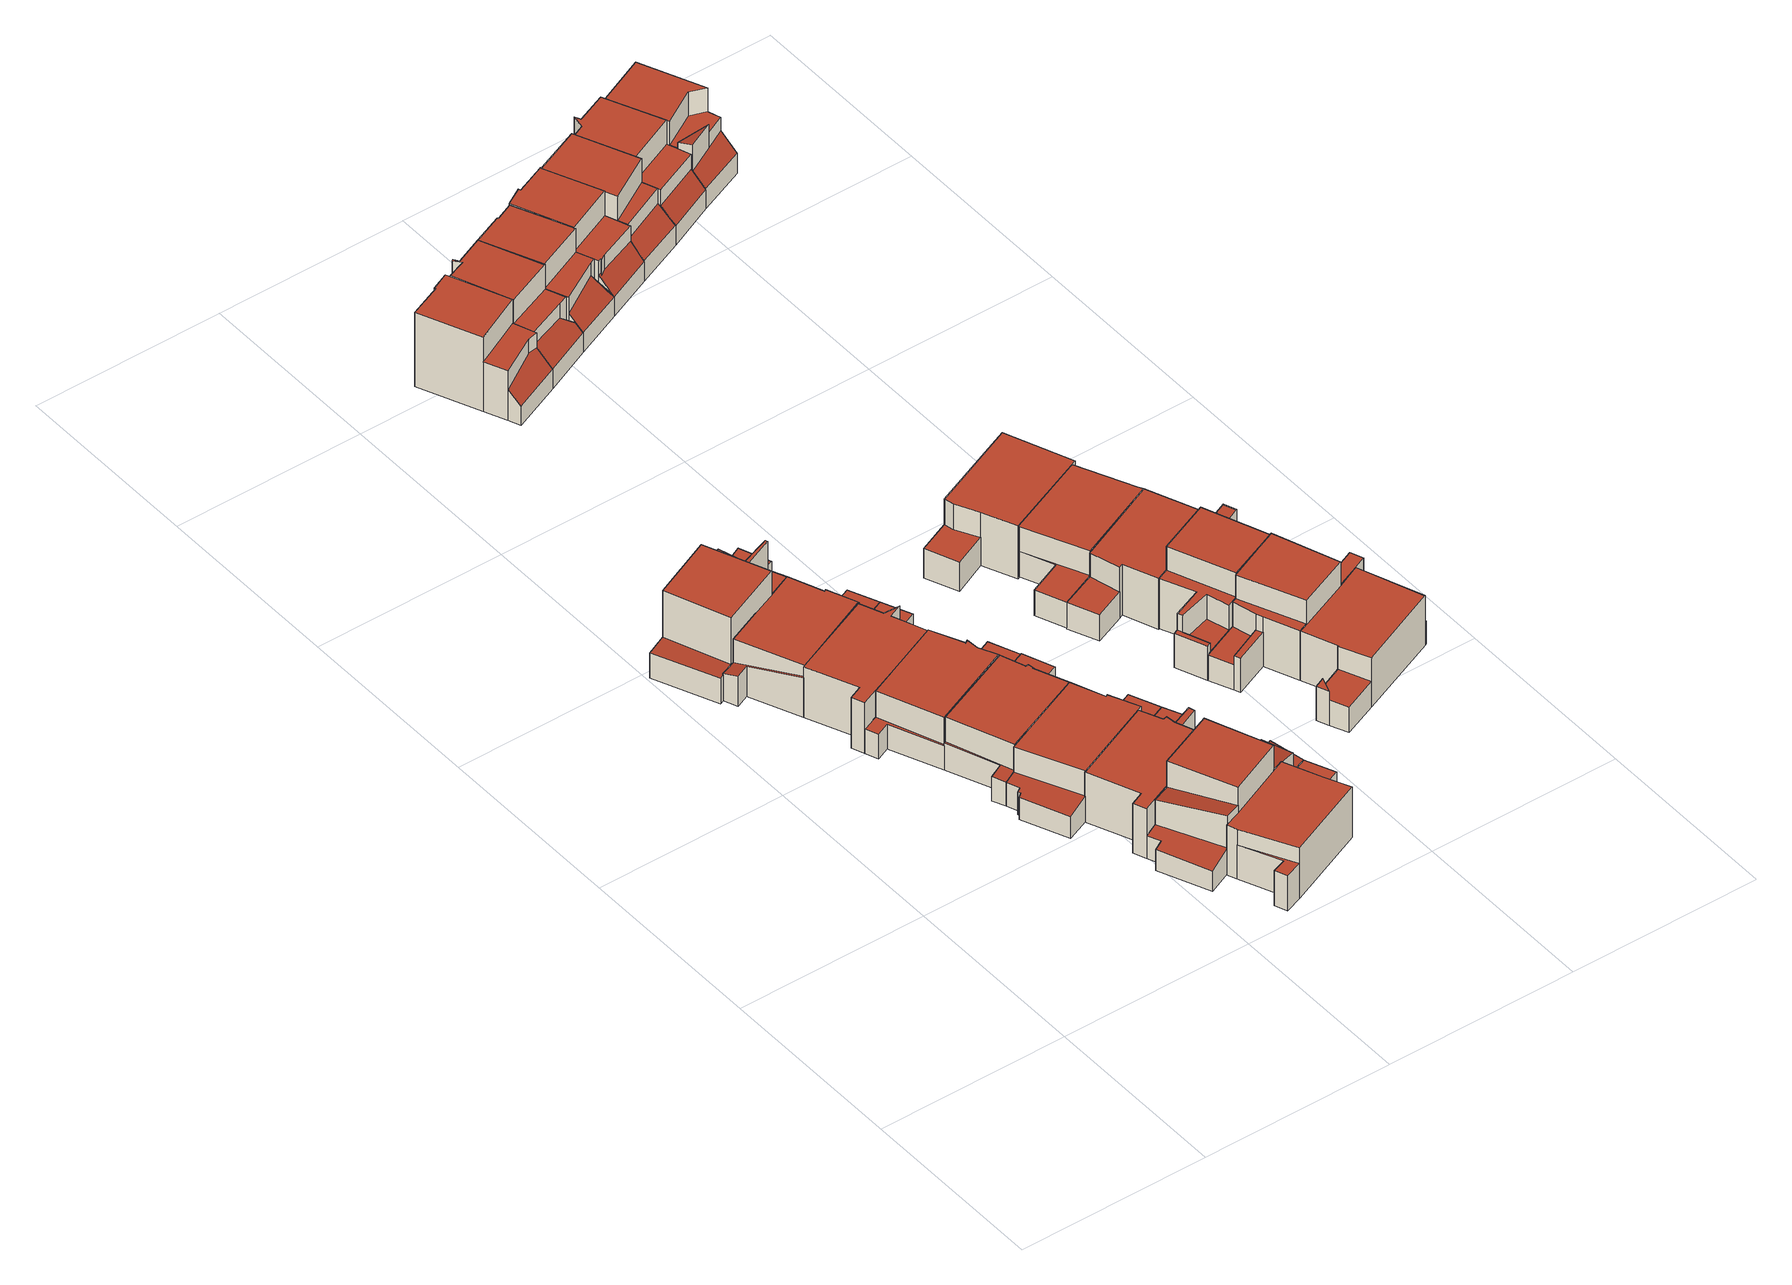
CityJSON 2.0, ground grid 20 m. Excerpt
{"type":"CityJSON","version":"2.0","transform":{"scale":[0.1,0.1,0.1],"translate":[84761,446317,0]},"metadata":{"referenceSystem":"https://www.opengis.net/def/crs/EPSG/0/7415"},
"CityObjects":{
"building1":{"type":"Building","attributes":{"b3_bag_bag_overlap":0,"b3_bouwlagen":3,"b3_dak_type":"multiple horizontal","b3_h_dak_50p":6.36,"b3_h_dak_70p":8.91,"b3_h_dak_max":9.14,"b3_h_dak_min":3.24,"b3_h_maaiveld":0.532,"b3_kas_warenhuis":false,"b3_mutatie_ahn3_ahn4":false,"b3_opp_buitenmuur":191.38,"b3_opp_dak_plat":97.97,"b3_opp_dak_schuin":0,"b3_opp_grond":94.16,"b3_opp_scheidingsmuur":125.17,"b3_reconstructie_onvolledig":false,"b3_rmse_lod12":3.06,"b3_rmse_lod13":1.38,"b3_rmse_lod22":0.613,"b3_val3dity_lod12":"[]","b3_val3dity_lod13":"[]","b3_val3dity_lod22":"[]","b3_volume_lod12":789.38,"b3_volume_lod13":647.83,"b3_volume_lod22":591.37,"geconstateerd":false,"oorspronkelijkbouwjaar":1989,"status":"Pand in gebruik"},"children":["building1-1"]},
"building1-1":{"type":"BuildingPart","parents":["building1"],"geometry":[{"type":"Solid","lod":"2.2","boundaries":[[[[0,1,2,3,4,5,6,7,8,9,10,11]],[[12,4,3,13]],[[14,15,16,17]],[[18,8,7,19]],[[20,0,11,21]],[[19,7,6,22]],[[23,18,24,25]],[[25,24,5,4,12,26]],[[17,16,27,28]],[[22,6,5,24]],[[29,30,9,8,18,23]],[[31,32,10,9,30]],[[21,11,10,32]],[[33,2,1,15,14]],[[13,3,2,33]],[[15,1,0,20]],[[28,27,32,31]],[[26,12,30,29]],[[22,24,18,19]],[[30,12,13,33,14,17,28,31]],[[32,27,16,15,20,21]],[[26,29,23,25]]]],"semantics":{"surfaces":[{"type":"GroundSurface"},{"type":"WallSurface","on_footprint_edge":true},{"type":"WallSurface","on_footprint_edge":false},{"type":"RoofSurface"}],"values":[[0,1,2,1,1,1,2,1,2,1,1,1,1,1,1,1,2,2,3,3,3,3]]}}]},
"building2":{"type":"Building","attributes":{"b3_bag_bag_overlap":0,"b3_bouwlagen":2,"b3_dak_type":"multiple horizontal","b3_h_dak_50p":6.25,"b3_h_dak_70p":6.26,"b3_h_dak_max":6.48,"b3_h_dak_min":3.22,"b3_h_maaiveld":0.543,"b3_kas_warenhuis":false,"b3_mutatie_ahn3_ahn4":false,"b3_opp_buitenmuur":98.99,"b3_opp_dak_plat":79.25,"b3_opp_dak_schuin":3.95,"b3_opp_grond":83.08,"b3_opp_scheidingsmuur":124.74,"b3_reconstructie_onvolledig":false,"b3_rmse_lod12":1.07,"b3_rmse_lod13":1.07,"b3_rmse_lod22":0.165,"b3_val3dity_lod12":"[]","b3_val3dity_lod13":"[]","b3_val3dity_lod22":"[]","b3_volume_lod12":475.35,"b3_volume_lod13":475.35,"b3_volume_lod22":432.47,"geconstateerd":false,"oorspronkelijkbouwjaar":1989,"status":"Pand in gebruik"},"children":["building2-1"]},
"building2-1":{"type":"BuildingPart","parents":["building2"],"geometry":[{"type":"Solid","lod":"2.2","boundaries":[[[[34,35,36,37,38,39,40,3,41,42,43,44]],[[45,38,37,46]],[[47,39,38,45]],[[48,41,3,13]],[[49,50,42,41,48]],[[46,37,36,51]],[[52,43,42,50]],[[53,54,50,49]],[[55,44,43,52]],[[51,36,35,56]],[[57,40,39,47]],[[13,3,40,57,58]],[[54,34,44,55]],[[59,56,35,34,54,53]],[[58,57,56,59]],[[54,55,52,50]],[[56,57,47,45,46,51]],[[58,59,53,49,48,13]]]],"semantics":{"surfaces":[{"type":"GroundSurface"},{"type":"WallSurface","on_footprint_edge":true},{"type":"WallSurface","on_footprint_edge":false},{"type":"RoofSurface"}],"values":[[0,1,1,1,1,1,1,2,1,1,1,1,1,1,2,3,3,3]]}}]},
"building3":{"type":"Building","attributes":{"b3_bag_bag_overlap":0,"b3_bouwlagen":2,"b3_dak_type":"multiple horizontal","b3_h_dak_50p":6.25,"b3_h_dak_70p":6.26,"b3_h_dak_max":6.47,"b3_h_dak_min":3.24,"b3_h_maaiveld":0.539,"b3_kas_warenhuis":false,"b3_mutatie_ahn3_ahn4":false,"b3_opp_buitenmuur":112.76,"b3_opp_dak_plat":82.19,"b3_opp_dak_schuin":0,"b3_opp_grond":82.19,"b3_opp_scheidingsmuur":124.41,"b3_reconstructie_onvolledig":false,"b3_rmse_lod12":1.08,"b3_rmse_lod13":1.08,"b3_rmse_lod22":0.527,"b3_val3dity_lod12":"[]","b3_val3dity_lod13":"[]","b3_val3dity_lod22":"[]","b3_volume_lod12":470.33,"b3_volume_lod13":470.33,"b3_volume_lod22":436,"geconstateerd":false,"oorspronkelijkbouwjaar":1989,"status":"Pand in gebruik"},"children":["building3-1"]},
"building3-1":{"type":"BuildingPart","parents":["building3"],"geometry":[{"type":"Solid","lod":"2.2","boundaries":[[[[60,61,36,62,44,63,64,65,66,67]],[[68,61,60,69]],[[69,60,67,70]],[[71,36,61,68]],[[70,67,66,72]],[[72,66,65,73]],[[74,64,63,75]],[[55,44,62,76]],[[75,63,44,55]],[[73,65,64,74,77]],[[78,79,76,80]],[[77,74,79,78]],[[80,76,62,36,71]],[[79,74,75,55,76]],[[80,71,68,69,70,72,73,77,78]]]],"semantics":{"surfaces":[{"type":"GroundSurface"},{"type":"WallSurface","on_footprint_edge":true},{"type":"WallSurface","on_footprint_edge":false},{"type":"RoofSurface"}],"values":[[0,1,1,1,1,1,1,1,1,1,2,2,1,3,3]]}}]},
"building4":{"type":"Building","attributes":{"b3_bag_bag_overlap":0,"b3_bouwlagen":2,"b3_dak_type":"multiple horizontal","b3_h_dak_50p":6.3,"b3_h_dak_70p":6.41,"b3_h_dak_max":7.03,"b3_h_dak_min":3.22,"b3_h_maaiveld":0.514,"b3_kas_warenhuis":false,"b3_mutatie_ahn3_ahn4":false,"b3_opp_buitenmuur":100.5,"b3_opp_dak_plat":82.51,"b3_opp_dak_schuin":0,"b3_opp_grond":82.31,"b3_opp_scheidingsmuur":125.84,"b3_reconstructie_onvolledig":false,"b3_rmse_lod12":1.21,"b3_rmse_lod13":1.21,"b3_rmse_lod22":0.191,"b3_val3dity_lod12":"[]","b3_val3dity_lod13":"[]","b3_val3dity_lod22":"[]","b3_volume_lod12":485.77,"b3_volume_lod13":485.77,"b3_volume_lod22":434.2,"geconstateerd":false,"oorspronkelijkbouwjaar":1989,"status":"Pand in gebruik"},"children":["building4-1"]},
"building4-1":{"type":"BuildingPart","parents":["building4"],"geometry":[{"type":"Solid","lod":"2.2","boundaries":[[[[81,82,83,84,85,67,86,66,87,88,89,90]],[[91,85,84,92]],[[93,67,85,91]],[[94,87,66,95]],[[96,97,88,87,94]],[[92,84,83,98]],[[99,89,88,97]],[[100,101,97,96]],[[102,81,90,103]],[[103,90,89,99]],[[98,83,82,104]],[[105,86,67,93]],[[95,66,86,105,106]],[[107,104,82,81,102,108]],[[108,102,101,100]],[[106,105,104,107]],[[104,105,93,91,92,98]],[[101,102,103,99,97]],[[106,107,108,100,96,94,95]]]],"semantics":{"surfaces":[{"type":"GroundSurface"},{"type":"WallSurface","on_footprint_edge":true},{"type":"WallSurface","on_footprint_edge":false},{"type":"RoofSurface"}],"values":[[0,1,1,1,1,1,1,2,1,1,1,1,1,1,2,2,3,3,3]]}}]},
"building5":{"type":"Building","attributes":{"b3_bag_bag_overlap":0,"b3_bouwlagen":2,"b3_dak_type":"multiple horizontal","b3_h_dak_50p":6.3,"b3_h_dak_70p":6.39,"b3_h_dak_max":6.55,"b3_h_dak_min":3.06,"b3_h_maaiveld":0.519,"b3_kas_warenhuis":false,"b3_mutatie_ahn3_ahn4":false,"b3_opp_buitenmuur":101.58,"b3_opp_dak_plat":79.2,"b3_opp_dak_schuin":3.26,"b3_opp_grond":82.31,"b3_opp_scheidingsmuur":126.59,"b3_reconstructie_onvolledig":false,"b3_rmse_lod12":0.94,"b3_rmse_lod13":0.94,"b3_rmse_lod22":0.182,"b3_val3dity_lod12":"[]","b3_val3dity_lod13":"[]","b3_val3dity_lod22":"[]","b3_volume_lod12":483.74,"b3_volume_lod13":483.74,"b3_volume_lod22":436.44,"geconstateerd":false,"oorspronkelijkbouwjaar":1989,"status":"Pand in gebruik"},"children":["building5-1"]},
"building5-1":{"type":"BuildingPart","parents":["building5"],"geometry":[{"type":"Solid","lod":"2.2","boundaries":[[[[109,110,111,112,113,114,115,116,117,83,118,119,90]],[[120,121,114,113,122]],[[123,115,114,121]],[[124,116,115,123]],[[125,117,116,124]],[[122,113,112,126]],[[126,112,111,127,128]],[[129,130,131,132]],[[133,134,135,130,129]],[[136,109,90,137]],[[138,83,117,125]],[[139,118,83,138]],[[137,90,119,131]],[[132,131,119,118,139,140]],[[127,111,110,141,142]],[[142,141,135,134]],[[128,127,134,133]],[[141,110,109,136]],[[140,139,121,120]],[[121,139,138,125,124,123]],[[134,127,142]],[[141,136,137,131,130,135]],[[140,120,122,126,128,133,129,132]]]],"semantics":{"surfaces":[{"type":"GroundSurface"},{"type":"WallSurface","on_footprint_edge":true},{"type":"WallSurface","on_footprint_edge":false},{"type":"RoofSurface"}],"values":[[0,1,1,1,1,1,1,2,2,1,1,1,1,1,1,2,2,1,2,3,3,3,3]]}}]},
"building6":{"type":"Building","attributes":{"b3_bag_bag_overlap":0,"b3_bouwlagen":2,"b3_dak_type":"multiple horizontal","b3_h_dak_50p":6.25,"b3_h_dak_70p":6.27,"b3_h_dak_max":6.47,"b3_h_dak_min":2.99,"b3_h_maaiveld":0.547,"b3_kas_warenhuis":false,"b3_mutatie_ahn3_ahn4":false,"b3_opp_buitenmuur":100.91,"b3_opp_dak_plat":80.52,"b3_opp_dak_schuin":15.72,"b3_opp_grond":96.11,"b3_opp_scheidingsmuur":124.66,"b3_reconstructie_onvolledig":false,"b3_rmse_lod12":1.51,"b3_rmse_lod13":1.51,"b3_rmse_lod22":0.133,"b3_val3dity_lod12":"[]","b3_val3dity_lod13":"[]","b3_val3dity_lod22":"[]","b3_volume_lod12":549.74,"b3_volume_lod13":549.74,"b3_volume_lod22":468.43,"geconstateerd":false,"oorspronkelijkbouwjaar":1989,"status":"Pand in gebruik"},"children":["building6-1"]},
"building6-1":{"type":"BuildingPart","parents":["building6"],"geometry":[{"type":"Solid","lod":"2.2","boundaries":[[[[143,115,144,113,145,146,147,148,149,150,151,152,153,154]],[[155,145,113,122]],[[156,157,146,145,155]],[[122,113,144,158,159]],[[159,158,160,161]],[[123,115,143,162]],[[158,144,115,123]],[[162,143,154,163]],[[164,153,152,165]],[[163,154,153,164]],[[166,147,146,157]],[[167,148,147,166]],[[168,169,157,156]],[[169,149,148,167]],[[170,151,150,160]],[[161,160,150,149,169,168]],[[165,152,151,170]],[[169,167,166,157]],[[161,168,156,155,122,159]],[[165,170,160,158,123,162,163,164]]]],"semantics":{"surfaces":[{"type":"GroundSurface"},{"type":"WallSurface","on_footprint_edge":true},{"type":"WallSurface","on_footprint_edge":false},{"type":"RoofSurface"}],"values":[[0,1,1,1,2,1,1,1,1,1,1,1,2,1,1,1,1,3,3,3]]}}]},
"building7":{"type":"Building","attributes":{"b3_bag_bag_overlap":0,"b3_bouwlagen":2,"b3_dak_type":"multiple horizontal","b3_h_dak_50p":6.25,"b3_h_dak_70p":6.26,"b3_h_dak_max":6.45,"b3_h_dak_min":3.13,"b3_h_maaiveld":0.541,"b3_kas_warenhuis":false,"b3_mutatie_ahn3_ahn4":false,"b3_opp_buitenmuur":114.13,"b3_opp_dak_plat":88.7,"b3_opp_dak_schuin":0,"b3_opp_grond":82.73,"b3_opp_scheidingsmuur":124.94,"b3_reconstructie_onvolledig":false,"b3_rmse_lod12":1.11,"b3_rmse_lod13":1.11,"b3_rmse_lod22":0.502,"b3_val3dity_lod12":"[]","b3_val3dity_lod13":"[]","b3_val3dity_lod22":"[]","b3_volume_lod12":473.4,"b3_volume_lod13":473.4,"b3_volume_lod22":438.4,"geconstateerd":false,"oorspronkelijkbouwjaar":1989,"status":"Pand in gebruik"},"children":["building7-1"]},
"building7-1":{"type":"BuildingPart","parents":["building7"],"geometry":[{"type":"Solid","lod":"2.2","boundaries":[[[[171,148,172,173,174,175,176,177,178,179,180]],[[181,179,178,182]],[[182,178,177,183]],[[184,180,179,181]],[[183,177,176,185]],[[186,187,188,189]],[[190,191,187,186]],[[167,148,171,192]],[[193,194,192,195]],[[196,197,198,194,193]],[[195,192,171,180,184]],[[199,200,198,197]],[[201,173,172,200,199]],[[200,172,148,167]],[[202,174,173,201]],[[191,175,174,202]],[[185,176,175,191,190]],[[189,188,197,196]],[[200,167,192,194,198]],[[189,196,193,195,184,181,182,183,185,190,186]],[[197,188,187,191,202,201,199]]]],"semantics":{"surfaces":[{"type":"GroundSurface"},{"type":"WallSurface","on_footprint_edge":true},{"type":"WallSurface","on_footprint_edge":false},{"type":"RoofSurface"}],"values":[[0,1,1,1,1,2,2,1,2,2,1,2,1,1,1,1,1,2,3,3,3]]}}]},
"building8":{"type":"Building","attributes":{"b3_bag_bag_overlap":0,"b3_bouwlagen":3,"b3_dak_type":"multiple horizontal","b3_h_dak_50p":9.08,"b3_h_dak_70p":9.12,"b3_h_dak_max":9.34,"b3_h_dak_min":2.82,"b3_h_maaiveld":0.479,"b3_kas_warenhuis":false,"b3_mutatie_ahn3_ahn4":false,"b3_opp_buitenmuur":187.96,"b3_opp_dak_plat":45.26,"b3_opp_dak_schuin":54.24,"b3_opp_grond":96.62,"b3_opp_scheidingsmuur":124.88,"b3_reconstructie_onvolledig":false,"b3_rmse_lod12":2.95,"b3_rmse_lod13":1.93,"b3_rmse_lod22":0.215,"b3_val3dity_lod12":"[]","b3_val3dity_lod13":"[]","b3_val3dity_lod22":"[]","b3_volume_lod12":835.37,"b3_volume_lod13":739.53,"b3_volume_lod22":625.95,"geconstateerd":false,"oorspronkelijkbouwjaar":1989,"status":"Pand in gebruik"},"children":["building8-1"]},
"building8-1":{"type":"BuildingPart","parents":["building8"],"geometry":[{"type":"Solid","lod":"2.2","boundaries":[[[[203,204,205,206,207,208,209,177,210,211,212,176,213,214,215,216]],[[217,213,176,185]],[[218,219,214,213,217]],[[185,176,212,220]],[[221,207,206,222]],[[223,177,209,224]],[[225,210,177,223]],[[224,209,208,226]],[[226,208,207,221]],[[227,220,212,211,228,229]],[[230,231,220,227]],[[232,215,214,219]],[[233,216,215,232]],[[228,211,210,225,234]],[[235,236,219,218]],[[236,203,216,233]],[[231,204,203,236,235]],[[237,222,206,205,238]],[[229,228,238,239]],[[239,238,205,204,231,230]],[[234,225,222,237]],[[236,233,232,219]],[[231,235,218,217,185,220]],[[222,225,223,224,226,221]],[[239,230,227,229]],[[234,237,238,228]]]],"semantics":{"surfaces":[{"type":"GroundSurface"},{"type":"WallSurface","on_footprint_edge":true},{"type":"WallSurface","on_footprint_edge":false},{"type":"RoofSurface"}],"values":[[0,1,1,1,1,1,1,1,1,1,2,1,1,1,2,1,1,1,2,1,2,3,3,3,3,3]]}}]},
"building9":{"type":"Building","attributes":{"b3_bag_bag_overlap":0,"b3_bouwlagen":2,"b3_dak_type":"multiple horizontal","b3_h_dak_50p":6.25,"b3_h_dak_70p":6.27,"b3_h_dak_max":6.47,"b3_h_dak_min":3.08,"b3_h_maaiveld":0.55,"b3_kas_warenhuis":false,"b3_mutatie_ahn3_ahn4":false,"b3_opp_buitenmuur":99.1,"b3_opp_dak_plat":77.43,"b3_opp_dak_schuin":0,"b3_opp_grond":82.19,"b3_opp_scheidingsmuur":124.97,"b3_reconstructie_onvolledig":false,"b3_rmse_lod12":1.12,"b3_rmse_lod13":1.12,"b3_rmse_lod22":0.281,"b3_val3dity_lod12":"[]","b3_val3dity_lod13":"[]","b3_val3dity_lod22":"[]","b3_volume_lod12":469.89,"b3_volume_lod13":469.89,"b3_volume_lod22":427.56,"geconstateerd":false,"oorspronkelijkbouwjaar":1989,"status":"Pand in gebruik"},"children":["building9-1"]},
"building9-1":{"type":"BuildingPart","parents":["building9"],"geometry":[{"type":"Solid","lod":"2.2","boundaries":[[[[240,241,242,243,244,245,246,247,248,249,216,250]],[[251,252,243,242,253]],[[254,244,243,252]],[[233,216,249,255]],[[256,245,244,254]],[[257,246,245,256]],[[258,259,255,260]],[[261,240,250,262]],[[262,250,216,233]],[[263,247,246,257]],[[264,248,247,263,265]],[[260,255,249,248,264]],[[253,242,241,259,258]],[[259,241,240,261]],[[265,263,252,251]],[[252,263,257,256,254]],[[259,261,262,233,255]],[[265,251,253,258,260,264]]]],"semantics":{"surfaces":[{"type":"GroundSurface"},{"type":"WallSurface","on_footprint_edge":true},{"type":"WallSurface","on_footprint_edge":false},{"type":"RoofSurface"}],"values":[[0,1,1,1,1,1,2,1,1,1,1,1,1,1,2,3,3,3]]}}]},
"building10":{"type":"Building","attributes":{"b3_bag_bag_overlap":0,"b3_bouwlagen":3,"b3_dak_type":"slanted","b3_h_dak_50p":8.84,"b3_h_dak_70p":8.85,"b3_h_dak_max":9.08,"b3_h_dak_min":2.69,"b3_h_maaiveld":0.394,"b3_kas_warenhuis":false,"b3_mutatie_ahn3_ahn4":false,"b3_opp_buitenmuur":170.55,"b3_opp_dak_plat":54.95,"b3_opp_dak_schuin":12.91,"b3_opp_grond":63.38,"b3_opp_scheidingsmuur":77.25,"b3_reconstructie_onvolledig":false,"b3_rmse_lod12":2.51,"b3_rmse_lod13":0.913,"b3_rmse_lod22":0.155,"b3_val3dity_lod12":"[]","b3_val3dity_lod13":"[]","b3_val3dity_lod22":"[]","b3_volume_lod12":536.07,"b3_volume_lod13":455.79,"b3_volume_lod22":432.76,"geconstateerd":false,"oorspronkelijkbouwjaar":1989,"status":"Pand in gebruik"},"children":["building10-1"]},
"building10-1":{"type":"BuildingPart","parents":["building10"],"geometry":[{"type":"Solid","lod":"2.2","boundaries":[[[[266,267,268,269,270,271,272,273,274,275,276,277]],[[278,279,280,281]],[[282,274,273,280]],[[283,267,266,284]],[[284,266,277,285,286]],[[286,285,287,288]],[[289,276,275,290]],[[291,292,293,294]],[[295,269,268,293]],[[290,275,274,282]],[[292,271,270,296]],[[288,287,272,271,292,291]],[[294,293,268,267,283]],[[296,270,269,295]],[[285,277,276,289,297]],[[297,289,279,278]],[[281,280,273,272,287]],[[294,283,284,286,288,291]],[[296,295,293,292]],[[279,289,290,282,280]],[[281,287,285,297,278]]]],"semantics":{"surfaces":[{"type":"GroundSurface"},{"type":"WallSurface","on_footprint_edge":false},{"type":"WallSurface","on_footprint_edge":true},{"type":"RoofSurface"}],"values":[[0,1,2,2,2,1,2,1,2,2,2,2,2,2,2,1,2,3,3,3,3]]}}]},
"building11":{"type":"Building","attributes":{"b3_bag_bag_overlap":0,"b3_bouwlagen":3,"b3_dak_type":"slanted","b3_h_dak_50p":8.84,"b3_h_dak_70p":8.86,"b3_h_dak_max":9.07,"b3_h_dak_min":0.94,"b3_h_maaiveld":0.43,"b3_kas_warenhuis":false,"b3_mutatie_ahn3_ahn4":false,"b3_opp_buitenmuur":105.29,"b3_opp_dak_plat":51.36,"b3_opp_dak_schuin":13.67,"b3_opp_grond":60.25,"b3_opp_scheidingsmuur":147.71,"b3_reconstructie_onvolledig":false,"b3_rmse_lod12":2.61,"b3_rmse_lod13":1.08,"b3_rmse_lod22":0.28,"b3_val3dity_lod12":"[]","b3_val3dity_lod13":"[]","b3_val3dity_lod22":"[]","b3_volume_lod12":507.59,"b3_volume_lod13":426.45,"b3_volume_lod22":403.39,"geconstateerd":false,"oorspronkelijkbouwjaar":1989,"status":"Pand in gebruik"},"children":["building11-1"]},
"building11-1":{"type":"BuildingPart","parents":["building11"],"geometry":[{"type":"Solid","lod":"2.2","boundaries":[[[[298,299,270,300,301,302,303,304,305,306,307,308,274,309]],[[310,301,300,311]],[[312,302,301,310,313]],[[313,310,314,315]],[[316,303,302,312]],[[311,300,270,296]],[[282,274,308,317]],[[318,319,304,303,316]],[[320,305,304,319]],[[317,308,307,321]],[[321,307,306,322]],[[323,298,309,324,325]],[[325,324,322,326]],[[326,322,306,305,320]],[[324,309,274,282]],[[296,270,299,327]],[[328,327,299,298,323,329]],[[330,331,327,328]],[[329,323,319,318]],[[315,314,331,330]],[[324,282,317,321,322]],[[331,314,310,311,296,327]],[[319,323,325,326,320]],[[315,330,328,329,318,316,312,313]]]],"semantics":{"surfaces":[{"type":"GroundSurface"},{"type":"WallSurface","on_footprint_edge":true},{"type":"WallSurface","on_footprint_edge":false},{"type":"RoofSurface"}],"values":[[0,1,1,2,1,1,1,1,1,1,1,1,2,1,1,1,1,2,2,2,3,3,3,3]]}}]},
"building12":{"type":"Building","attributes":{"b3_bag_bag_overlap":0,"b3_bouwlagen":2,"b3_dak_type":"multiple horizontal","b3_h_dak_50p":6.18,"b3_h_dak_70p":6.23,"b3_h_dak_max":6.55,"b3_h_dak_min":3.19,"b3_h_maaiveld":0.134,"b3_kas_warenhuis":false,"b3_mutatie_ahn3_ahn4":false,"b3_opp_buitenmuur":187.82,"b3_opp_dak_plat":97.79,"b3_opp_dak_schuin":0,"b3_opp_grond":98,"b3_opp_scheidingsmuur":58.89,"b3_reconstructie_onvolledig":false,"b3_rmse_lod12":1.45,"b3_rmse_lod13":1.45,"b3_rmse_lod22":0.191,"b3_val3dity_lod12":"[]","b3_val3dity_lod13":"[]","b3_val3dity_lod22":"[]","b3_volume_lod12":600.07,"b3_volume_lod13":600.07,"b3_volume_lod22":526.11,"geconstateerd":false,"oorspronkelijkbouwjaar":1989,"status":"Pand in gebruik"},"children":["building12-1"]},
"building12-1":{"type":"BuildingPart","parents":["building12"],"geometry":[{"type":"Solid","lod":"2.2","boundaries":[[[[332,333,334,335,336,337,338,339,340]],[[341,342,343,344]],[[345,340,339,343]],[[346,332,340,345]],[[347,337,336,348]],[[342,333,332,346]],[[349,350,335,334,351]],[[348,336,335,350]],[[352,338,337,347]],[[344,343,339,338,352,353]],[[351,334,333,342,341]],[[353,352,354,355]],[[355,354,350,349]],[[342,346,345,343]],[[355,349,351,341,344,353]],[[350,354,352,347,348]]]],"semantics":{"surfaces":[{"type":"GroundSurface"},{"type":"WallSurface","on_footprint_edge":false},{"type":"WallSurface","on_footprint_edge":true},{"type":"RoofSurface"}],"values":[[0,1,2,2,2,2,2,2,2,2,2,1,1,3,3,3]]}}]},
"building13":{"type":"Building","attributes":{"b3_bag_bag_overlap":0,"b3_bouwlagen":2,"b3_dak_type":"multiple horizontal","b3_h_dak_50p":6.18,"b3_h_dak_70p":6.19,"b3_h_dak_max":6.37,"b3_h_dak_min":3.15,"b3_h_maaiveld":0.461,"b3_kas_warenhuis":false,"b3_mutatie_ahn3_ahn4":false,"b3_opp_buitenmuur":96.89,"b3_opp_dak_plat":82.12,"b3_opp_dak_schuin":0,"b3_opp_grond":82.12,"b3_opp_scheidingsmuur":124.49,"b3_reconstructie_onvolledig":false,"b3_rmse_lod12":1.1,"b3_rmse_lod13":1.1,"b3_rmse_lod22":0.181,"b3_val3dity_lod12":"[]","b3_val3dity_lod13":"[]","b3_val3dity_lod22":"[]","b3_volume_lod12":470.42,"b3_volume_lod13":470.42,"b3_volume_lod22":425.06,"geconstateerd":false,"oorspronkelijkbouwjaar":1989,"status":"Pand in gebruik"},"children":["building13-1"]},
"building13-1":{"type":"BuildingPart","parents":["building13"],"geometry":[{"type":"Solid","lod":"2.2","boundaries":[[[[356,357,358,359,360,361,362,363,364,365,366,367]],[[368,365,364,369,370]],[[370,369,371,372]],[[373,362,361,374]],[[351,359,358,375,376]],[[377,357,356,378]],[[378,356,367,379]],[[380,363,362,373]],[[369,364,363,380]],[[374,361,360,371]],[[379,367,366,381]],[[382,381,366,365,368]],[[376,375,381,382]],[[372,371,360,359,351]],[[375,358,357,377]],[[374,371,369,380,373]],[[372,351,376,382,368,370]],[[375,377,378,379,381]]]],"semantics":{"surfaces":[{"type":"GroundSurface"},{"type":"WallSurface","on_footprint_edge":true},{"type":"WallSurface","on_footprint_edge":false},{"type":"RoofSurface"}],"values":[[0,1,2,1,1,1,1,1,1,1,1,1,2,1,1,3,3,3]]}}]},
"building14":{"type":"Building","attributes":{"b3_bag_bag_overlap":0,"b3_bouwlagen":3,"b3_dak_type":"slanted","b3_h_dak_50p":8.84,"b3_h_dak_70p":8.86,"b3_h_dak_max":9.08,"b3_h_dak_min":0.7,"b3_h_maaiveld":0.437,"b3_kas_warenhuis":false,"b3_mutatie_ahn3_ahn4":false,"b3_opp_buitenmuur":100.64,"b3_opp_dak_plat":47,"b3_opp_dak_schuin":17.44,"b3_opp_grond":60.05,"b3_opp_scheidingsmuur":142.76,"b3_reconstructie_onvolledig":false,"b3_rmse_lod12":2.83,"b3_rmse_lod13":1.21,"b3_rmse_lod22":0.353,"b3_val3dity_lod12":"[]","b3_val3dity_lod13":"[]","b3_val3dity_lod22":"[]","b3_volume_lod12":505.67,"b3_volume_lod13":428.35,"b3_volume_lod22":405.8,"geconstateerd":false,"oorspronkelijkbouwjaar":1989,"status":"Pand in gebruik"},"children":["building14-1"]},
"building14-1":{"type":"BuildingPart","parents":["building14"],"geometry":[{"type":"Solid","lod":"2.2","boundaries":[[[[383,303,384,385,386,387,388,389,390,391,392,393,394,308,395]],[[316,303,383,396,397]],[[398,399,384,303,316]],[[400,385,384,399]],[[396,383,395,401,402]],[[402,401,403,404]],[[405,406,399,398]],[[317,308,394,407]],[[408,387,386,409]],[[409,386,385,400]],[[410,392,391,403]],[[404,403,391,390,411]],[[411,390,389,412]],[[413,388,387,408]],[[397,396,412,414]],[[415,413,406,405]],[[414,412,389,388,413,415]],[[416,393,392,410]],[[407,394,393,416]],[[401,395,308,317]],[[412,396,402,404,411]],[[406,413,408,409,400,399]],[[414,415,405,398,316,397]],[[401,317,407,416,410,403]]]],"semantics":{"surfaces":[{"type":"GroundSurface"},{"type":"WallSurface","on_footprint_edge":true},{"type":"WallSurface","on_footprint_edge":false},{"type":"RoofSurface"}],"values":[[0,1,1,1,1,2,2,1,1,1,1,1,1,1,2,2,1,1,1,1,3,3,3,3]]}}]},
"building15":{"type":"Building","attributes":{"b3_bag_bag_overlap":0,"b3_bouwlagen":2,"b3_dak_type":"multiple horizontal","b3_h_dak_50p":6.16,"b3_h_dak_70p":6.17,"b3_h_dak_max":9.08,"b3_h_dak_min":3.07,"b3_h_maaiveld":0.425,"b3_kas_warenhuis":false,"b3_mutatie_ahn3_ahn4":false,"b3_opp_buitenmuur":98.84,"b3_opp_dak_plat":74.45,"b3_opp_dak_schuin":1.77,"b3_opp_grond":82.09,"b3_opp_scheidingsmuur":125.77,"b3_reconstructie_onvolledig":false,"b3_rmse_lod12":1.16,"b3_rmse_lod13":1.16,"b3_rmse_lod22":0.379,"b3_val3dity_lod12":"[]","b3_val3dity_lod13":"[]","b3_val3dity_lod22":"[]","b3_volume_lod12":471.63,"b3_volume_lod13":471.63,"b3_volume_lod22":432.2,"geconstateerd":false,"oorspronkelijkbouwjaar":1989,"status":"Pand in gebruik"},"children":["building15-1"]},
"building15-1":{"type":"BuildingPart","parents":["building15"],"geometry":[{"type":"Solid","lod":"2.2","boundaries":[[[[417,418,419,420,421,422,423,424,425,426,427,428]],[[368,427,426,429,430]],[[379,425,424,431]],[[431,424,423,432]],[[433,418,417,434]],[[435,436,434,437]],[[438,432,423,422,439]],[[439,422,421,440]],[[441,428,427,368]],[[437,434,417,428,441]],[[442,419,418,433]],[[436,420,419,442]],[[440,421,420,436,435]],[[429,426,425,379]],[[430,429,432,438]],[[436,442,433,434]],[[432,429,379,431]],[[430,438,439,440,435,437,441,368]]]],"semantics":{"surfaces":[{"type":"GroundSurface"},{"type":"WallSurface","on_footprint_edge":true},{"type":"WallSurface","on_footprint_edge":false},{"type":"RoofSurface"}],"values":[[0,1,1,1,1,2,1,1,1,1,1,1,1,1,2,3,3,3]]}}]},
"building16":{"type":"Building","attributes":{"b3_bag_bag_overlap":0,"b3_bouwlagen":3,"b3_dak_type":"multiple horizontal","b3_h_dak_50p":8.87,"b3_h_dak_70p":8.92,"b3_h_dak_max":9.26,"b3_h_dak_min":3.18,"b3_h_maaiveld":0.451,"b3_kas_warenhuis":false,"b3_mutatie_ahn3_ahn4":false,"b3_opp_buitenmuur":186,"b3_opp_dak_plat":79.72,"b3_opp_dak_schuin":0,"b3_opp_grond":82.12,"b3_opp_scheidingsmuur":141.54,"b3_reconstructie_onvolledig":false,"b3_rmse_lod12":2.72,"b3_rmse_lod13":1.84,"b3_rmse_lod22":0.491,"b3_val3dity_lod12":"[]","b3_val3dity_lod13":"[]","b3_val3dity_lod22":"[]","b3_volume_lod12":695.16,"b3_volume_lod13":637.77,"b3_volume_lod22":557.54,"geconstateerd":false,"oorspronkelijkbouwjaar":1989,"status":"Pand in gebruik"},"children":["building16-1"]},
"building16-1":{"type":"BuildingPart","parents":["building16"],"geometry":[{"type":"Solid","lod":"2.2","boundaries":[[[[443,444,445,446,447,448,449,450,451,452,453,454,455,456,457]],[[458,445,444,459]],[[460,458,461,462]],[[463,454,453,464]],[[464,453,452,465]],[[466,447,446,467]],[[467,446,445,458,460]],[[468,455,454,463]],[[469,456,455,468]],[[470,457,456,469]],[[471,451,450,440]],[[440,450,449,472]],[[473,470,465,474]],[[474,465,452,451,471,475]],[[476,477,443,457,470,473]],[[472,449,448,478,479]],[[478,448,447,466]],[[479,478,462,480]],[[481,459,444,443,477]],[[480,462,461,482,483]],[[483,482,459,481]],[[475,471,477,476]],[[465,470,469,468,463,464]],[[462,478,466,467,460]],[[477,471,440,472,479,480,483,481]],[[459,482,461,458]],[[475,476,473,474]]]],"semantics":{"surfaces":[{"type":"GroundSurface"},{"type":"WallSurface","on_footprint_edge":true},{"type":"WallSurface","on_footprint_edge":false},{"type":"RoofSurface"}],"values":[[0,1,2,1,1,1,1,1,1,1,1,1,2,1,1,1,1,2,1,2,2,2,3,3,3,3,3]]}}]},
"building17":{"type":"Building","attributes":{"b3_bag_bag_overlap":0,"b3_bouwlagen":3,"b3_dak_type":"multiple horizontal","b3_h_dak_50p":8.84,"b3_h_dak_70p":8.91,"b3_h_dak_max":9.23,"b3_h_dak_min":3.17,"b3_h_maaiveld":0.47,"b3_kas_warenhuis":false,"b3_mutatie_ahn3_ahn4":false,"b3_opp_buitenmuur":168.65,"b3_opp_dak_plat":78.2,"b3_opp_dak_schuin":0,"b3_opp_grond":82.57,"b3_opp_scheidingsmuur":140.25,"b3_reconstructie_onvolledig":false,"b3_rmse_lod12":2.69,"b3_rmse_lod13":1.88,"b3_rmse_lod22":0.556,"b3_val3dity_lod12":"[]","b3_val3dity_lod13":"[]","b3_val3dity_lod22":"[]","b3_volume_lod12":697.41,"b3_volume_lod13":642.33,"b3_volume_lod22":553.78,"geconstateerd":false,"oorspronkelijkbouwjaar":1989,"status":"Pand in gebruik"},"children":["building17-1"]},
"building17-1":{"type":"BuildingPart","parents":["building17"],"geometry":[{"type":"Solid","lod":"2.2","boundaries":[[[[484,485,486,487,488,489,490,491,446,492,493,494,456,495]],[[496,493,492,497,498]],[[499,500,494,493,496,501]],[[497,492,446,502]],[[498,497,503,504,505]],[[506,485,484,507]],[[507,484,495,508]],[[509,510,491,490,511]],[[508,495,456,469]],[[512,486,485,506]],[[469,456,494,500]],[[511,490,489,513]],[[514,512,500,499]],[[515,516,487,486,512,514]],[[517,488,487,516]],[[518,513,489,488,517]],[[502,446,491,510]],[[504,503,510,509]],[[505,504,513,518]],[[501,496,516,515]],[[500,512,506,507,508,469]],[[510,503,497,502]],[[516,496,498,505,518,517]],[[513,504,509,511]],[[501,515,514,499]]]],"semantics":{"surfaces":[{"type":"GroundSurface"},{"type":"WallSurface","on_footprint_edge":true},{"type":"WallSurface","on_footprint_edge":false},{"type":"RoofSurface"}],"values":[[0,1,1,1,2,1,1,1,1,1,1,1,2,1,1,1,1,2,2,2,3,3,3,3,3]]}}]},
"building18":{"type":"Building","attributes":{"b3_bag_bag_overlap":0,"b3_bouwlagen":2,"b3_dak_type":"multiple horizontal","b3_h_dak_50p":6.16,"b3_h_dak_70p":6.17,"b3_h_dak_max":6.4,"b3_h_dak_min":3.1,"b3_h_maaiveld":0.482,"b3_kas_warenhuis":false,"b3_mutatie_ahn3_ahn4":false,"b3_opp_buitenmuur":100.67,"b3_opp_dak_plat":82.61,"b3_opp_dak_schuin":0,"b3_opp_grond":82.61,"b3_opp_scheidingsmuur":123.62,"b3_reconstructie_onvolledig":false,"b3_rmse_lod12":1.11,"b3_rmse_lod13":1.11,"b3_rmse_lod22":0.173,"b3_val3dity_lod12":"[]","b3_val3dity_lod13":"[]","b3_val3dity_lod22":"[]","b3_volume_lod12":469.89,"b3_volume_lod13":469.89,"b3_volume_lod22":427.41,"geconstateerd":false,"oorspronkelijkbouwjaar":1989,"status":"Pand in gebruik"},"children":["building18-1"]},
"building18-1":{"type":"BuildingPart","parents":["building18"],"geometry":[{"type":"Solid","lod":"2.2","boundaries":[[[[519,520,521,522,523,524,525,526,527,528,488,529,485,530]],[[531,532,533,534]],[[535,530,485,536]],[[536,485,529,537]],[[538,519,530,535]],[[539,528,527,532,531]],[[517,488,528,539]],[[540,525,524,541,542]],[[542,541,543,544]],[[544,543,526,525,540]],[[534,533,522,521,545,546]],[[547,537,529,488,517]],[[545,521,520,548]],[[548,520,519,538]],[[549,523,522,533]],[[541,524,523,549]],[[532,527,526,543]],[[546,545,537,547]],[[544,540,542]],[[546,547,517,539,531,534]],[[532,543,541,549,533]],[[537,545,548,538,535,536]]]],"semantics":{"surfaces":[{"type":"GroundSurface"},{"type":"WallSurface","on_footprint_edge":false},{"type":"WallSurface","on_footprint_edge":true},{"type":"RoofSurface"}],"values":[[0,1,2,2,2,2,2,2,1,2,2,2,2,2,2,2,2,1,3,3,3,3]]}}]},
"building19":{"type":"Building","attributes":{"b3_bag_bag_overlap":0,"b3_bouwlagen":3,"b3_dak_type":"slanted","b3_h_dak_50p":8.85,"b3_h_dak_70p":8.9,"b3_h_dak_max":9.19,"b3_h_dak_min":0.7,"b3_h_maaiveld":0.435,"b3_kas_warenhuis":false,"b3_mutatie_ahn3_ahn4":false,"b3_opp_buitenmuur":97.45,"b3_opp_dak_plat":52.74,"b3_opp_dak_schuin":12.34,"b3_opp_grond":60.61,"b3_opp_scheidingsmuur":145.39,"b3_reconstructie_onvolledig":false,"b3_rmse_lod12":2.74,"b3_rmse_lod13":1.17,"b3_rmse_lod22":0.358,"b3_val3dity_lod12":"[]","b3_val3dity_lod13":"[]","b3_val3dity_lod22":"[]","b3_volume_lod12":513.93,"b3_volume_lod13":434.78,"b3_volume_lod22":412.44,"geconstateerd":false,"oorspronkelijkbouwjaar":1989,"status":"Pand in gebruik"},"children":["building19-1"]},
"building19-1":{"type":"BuildingPart","parents":["building19"],"geometry":[{"type":"Solid","lod":"2.2","boundaries":[[[[394,550,551,552,387,553,554,555,556,557,558,559]],[[560,554,553,561]],[[562,555,554,560,563]],[[563,560,564,565]],[[566,387,552,564]],[[567,556,555,562]],[[568,569,557,556,567]],[[561,553,387,566]],[[570,550,394,407]],[[571,572,569,568]],[[407,394,559,573]],[[565,564,552,551,572,571]],[[574,575,576,577]],[[572,551,550,570,578]],[[578,570,579,580]],[[581,582,558,557,569]],[[573,559,558,582]],[[580,579,575,574]],[[577,576,582,581]],[[561,566,564,560]],[[565,571,568,567,562,563]],[[582,576,575,579,570,407,573]],[[577,581,569,572,578,580,574]]]],"semantics":{"surfaces":[{"type":"GroundSurface"},{"type":"WallSurface","on_footprint_edge":true},{"type":"WallSurface","on_footprint_edge":false},{"type":"RoofSurface"}],"values":[[0,1,1,2,1,1,1,1,1,2,1,1,2,1,2,1,1,2,2,3,3,3,3]]}}]},
"building20":{"type":"Building","attributes":{"b3_bag_bag_overlap":0,"b3_bouwlagen":3,"b3_dak_type":"slanted","b3_h_dak_50p":8.84,"b3_h_dak_70p":8.86,"b3_h_dak_max":9.1,"b3_h_dak_min":2.75,"b3_h_maaiveld":0.431,"b3_kas_warenhuis":false,"b3_mutatie_ahn3_ahn4":false,"b3_opp_buitenmuur":94.45,"b3_opp_dak_plat":51.56,"b3_opp_dak_schuin":13.44,"b3_opp_grond":60.47,"b3_opp_scheidingsmuur":149.35,"b3_reconstructie_onvolledig":false,"b3_rmse_lod12":2.5,"b3_rmse_lod13":0.914,"b3_rmse_lod22":0.206,"b3_val3dity_lod12":"[]","b3_val3dity_lod13":"[]","b3_val3dity_lod22":"[]","b3_volume_lod12":509.66,"b3_volume_lod13":439.37,"b3_volume_lod22":416.54,"geconstateerd":false,"oorspronkelijkbouwjaar":1989,"status":"Pand in gebruik"},"children":["building20-1"]},
"building20-1":{"type":"BuildingPart","parents":["building20"],"geometry":[{"type":"Solid","lod":"2.2","boundaries":[[[[583,584,585,586,587,559,588,589,556,590,591,592]],[[593,559,587,594]],[[595,589,588,596,597]],[[597,596,598,599]],[[600,556,589,595,601]],[[602,603,590,556,600]],[[604,605,603,602]],[[606,584,583,607]],[[607,583,592,608]],[[608,592,591,609]],[[609,591,590,603]],[[594,587,586,598]],[[601,595,610,611]],[[599,598,586,585,610]],[[611,610,585,584,606,612]],[[596,588,559,593]],[[612,606,605,604]],[[599,610,595,597]],[[612,604,602,600,601,611]],[[596,593,594,598]],[[605,606,607,608,609,603]]]],"semantics":{"surfaces":[{"type":"GroundSurface"},{"type":"WallSurface","on_footprint_edge":true},{"type":"WallSurface","on_footprint_edge":false},{"type":"RoofSurface"}],"values":[[0,1,1,2,1,1,2,1,1,1,1,1,2,1,1,1,2,3,3,3,3]]}}]},
"building21":{"type":"Building","attributes":{"b3_bag_bag_overlap":0,"b3_bouwlagen":3,"b3_dak_type":"slanted","b3_h_dak_50p":8.84,"b3_h_dak_70p":8.86,"b3_h_dak_max":9.07,"b3_h_dak_min":0.64,"b3_h_maaiveld":0.431,"b3_kas_warenhuis":false,"b3_mutatie_ahn3_ahn4":false,"b3_opp_buitenmuur":98.05,"b3_opp_dak_plat":52.36,"b3_opp_dak_schuin":12.5,"b3_opp_grond":60.89,"b3_opp_scheidingsmuur":147.41,"b3_reconstructie_onvolledig":false,"b3_rmse_lod12":2.89,"b3_rmse_lod13":1.33,"b3_rmse_lod22":0.427,"b3_val3dity_lod12":"[]","b3_val3dity_lod13":"[]","b3_val3dity_lod22":"[]","b3_volume_lod12":513.24,"b3_volume_lod13":430.7,"b3_volume_lod22":409.19,"geconstateerd":false,"oorspronkelijkbouwjaar":1989,"status":"Pand in gebruik"},"children":["building21-1"]},
"building21-1":{"type":"BuildingPart","parents":["building21"],"geometry":[{"type":"Solid","lod":"2.2","boundaries":[[[[613,614,615,616,617,587,618,619,620,583,621,622]],[[623,587,617,624]],[[625,626,627,628]],[[629,630,631,632]],[[626,619,618,633,634]],[[634,633,635,636]],[[624,617,616,635]],[[637,621,583,607]],[[630,622,621,637]],[[633,618,587,623]],[[607,583,620,638]],[[639,638,620,619,626,625]],[[632,631,638,639]],[[640,614,613,641]],[[628,627,615,614,640]],[[641,613,622,630,629]],[[636,635,616,615,627]],[[633,623,624,635]],[[638,631,630,637,607]],[[641,629,632,639,625,628,640]],[[636,627,626,634]]]],"semantics":{"surfaces":[{"type":"GroundSurface"},{"type":"WallSurface","on_footprint_edge":true},{"type":"WallSurface","on_footprint_edge":false},{"type":"RoofSurface"}],"values":[[0,1,2,2,1,2,1,1,1,1,1,1,2,1,1,1,1,3,3,3,3]]}}]},
"building22":{"type":"Building","attributes":{"b3_bag_bag_overlap":0,"b3_bouwlagen":3,"b3_dak_type":"slanted","b3_h_dak_50p":8.84,"b3_h_dak_70p":8.86,"b3_h_dak_max":9.07,"b3_h_dak_min":0.59,"b3_h_maaiveld":0.429,"b3_kas_warenhuis":false,"b3_mutatie_ahn3_ahn4":false,"b3_opp_buitenmuur":100.14,"b3_opp_dak_plat":44.49,"b3_opp_dak_schuin":20.91,"b3_opp_grond":60.85,"b3_opp_scheidingsmuur":149.67,"b3_reconstructie_onvolledig":false,"b3_rmse_lod12":2.9,"b3_rmse_lod13":1.74,"b3_rmse_lod22":0.46,"b3_val3dity_lod12":"[]","b3_val3dity_lod13":"[]","b3_val3dity_lod22":"[]","b3_volume_lod12":513.35,"b3_volume_lod13":472.76,"b3_volume_lod22":405.99,"geconstateerd":false,"oorspronkelijkbouwjaar":1989,"status":"Pand in gebruik"},"children":["building22-1"]},
"building22-1":{"type":"BuildingPart","parents":["building22"],"geometry":[{"type":"Solid","lod":"2.2","boundaries":[[[[642,643,644,617,645,646,647,648,614,649,650,651,652]],[[653,617,644,654]],[[655,645,617,653]],[[656,655,657,658,659]],[[660,649,614,661]],[[662,650,649,660]],[[661,614,648,663]],[[664,651,650,662]],[[665,663,648,647,666,667]],[[667,666,668,669]],[[670,652,651,664]],[[654,644,643,671]],[[666,647,646,672]],[[659,658,672,673]],[[669,668,674,675]],[[675,674,642,652,670,676]],[[677,671,643,642,674]],[[673,672,646,645,655,656]],[[658,657,671,677]],[[676,670,663,665]],[[663,670,664,662,660,661]],[[671,657,655,653,654]],[[673,656,659]],[[658,677,674,668,666,672]],[[676,665,667,669,675]]]],"semantics":{"surfaces":[{"type":"GroundSurface"},{"type":"WallSurface","on_footprint_edge":true},{"type":"WallSurface","on_footprint_edge":false},{"type":"RoofSurface"}],"values":[[0,1,1,2,1,1,1,1,1,2,1,1,1,2,2,1,1,1,2,2,3,3,3,3,3]]}}]}
},
"vertices":[
[156,619,5],[150,617,5],[120,604,5],[135,570,5],[110,559,5],[46,533,5],[28,525,5],[0,589,5],[21,598,5],[83,624,5],[110,635,5],[143,650,5],[110,559,62],[135,570,63],[150,617,63],[150,617,35],[149,619,35],[149,619,63],[21,598,35],[0,589,34],[156,619,35],[143,650,36],[28,525,34],[21,598,88],[46,533,35],[46,533,88],[110,559,90],[118,608,34],[118,608,63],[83,624,90],[83,624,63],[110,635,63],[110,635,35],[120,604,63],
[164,505,5],[76,468,5],[74,467,5],[52,519,5],[38,513,5],[32,527,5],[48,533,5],[149,535,5],[151,536,5],[185,550,5],[198,520,5],[38,513,39],[52,519,39],[32,527,36],[149,535,63],[151,536,63],[151,536,35],[74,467,50],[185,550,35],[164,505,63],[164,505,35],[198,520,35],[76,468,50],[48,533,36],[48,533,63],[76,468,63],
[82,410,5],[96,416,5],[162,505,5],[211,490,5],[189,480,5],[175,474,5],[189,440,5],[87,397,5],[96,416,63],[82,410,63],[87,397,63],[74,467,63],[189,440,62],[175,474,63],[189,480,35],[211,490,35],[162,505,35],[189,480,63],[172,481,63],[172,481,35],[162,505,63],
[217,376,5],[129,339,5],[128,338,5],[106,390,5],[92,384,5],[104,404,5],[204,406,5],[207,408,5],[240,422,5],[253,391,5],[92,384,33],[106,390,33],[87,397,33],[204,406,64],[189,440,63],[207,408,64],[207,408,35],[128,338,33],[240,422,35],[208,395,64],[208,395,35],[217,376,35],[253,391,35],[129,339,33],[104,404,33],[104,404,63],[129,339,64],[217,376,64],
[266,360,5],[245,352,5],[231,345,5],[230,345,5],[244,311,5],[156,274,5],[142,268,5],[136,281,5],[150,287,5],[130,339,5],[218,376,5],[156,274,64],[156,274,34],[244,311,63],[142,268,32],[136,281,33],[150,287,34],[230,345,63],[231,345,43],[231,345,63],[227,351,63],[227,351,36],[218,376,36],[218,376,63],[230,351,63],[230,351,44],[230,351,36],[266,360,35],[253,391,36],[128,338,36],[130,339,36],[130,339,64],[245,352,35],[245,352,45],
[147,255,5],[154,273,5],[258,277,5],[260,278,5],[294,293,5],[307,262,5],[274,248,5],[184,210,5],[160,200,5],[140,247,5],[144,250,5],[143,253,5],[258,277,63],[260,278,63],[260,278,35],[154,273,34],[154,273,63],[184,210,34],[184,210,63],[147,255,32],[143,253,31],[144,250,31],[140,247,30],[294,293,35],[307,262,35],[274,248,63],[274,248,35],[160,200,30],
[269,246,5],[318,238,5],[320,232,5],[284,216,5],[297,187,5],[299,182,5],[196,139,5],[191,152,5],[205,158,5],[183,210,5],[205,158,62],[191,152,62],[196,139,62],[183,210,62],[299,182,63],[295,187,63],[295,187,45],[284,214,45],[284,214,63],[297,187,63],[297,187,45],[269,246,35],[279,223,63],[279,223,35],[269,246,63],[283,224,63],[283,224,45],[283,224,35],[318,238,45],[318,238,35],[320,232,45],[284,216,45],
[345,125,5],[314,112,5],[256,87,5],[240,81,5],[215,70,5],[193,122,5],[202,126,5],[209,144,5],[228,152,5],[288,177,5],[313,148,5],[334,156,5],[349,163,5],[362,132,5],[313,148,62],[334,156,57],[334,156,43],[288,177,66],[215,70,28],[240,81,34],[196,139,31],[202,126,31],[209,144,34],[193,122,29],[288,177,91],[228,152,61],[228,152,91],[314,112,91],[314,112,64],[349,163,43],[362,132,35],[209,144,62],[345,125,57],[345,125,36],[240,81,71],[256,87,70],[256,87,91],
[339,87,5],[342,79,5],[354,53,5],[269,17,5],[251,10,5],[246,23,5],[260,28,5],[242,70,5],[238,80,5],[326,117,5],[375,102,5],[269,17,63],[269,17,45],[354,53,63],[251,10,45],[326,117,35],[246,23,45],[260,28,45],[342,79,63],[342,79,35],[326,117,63],[339,87,35],[375,102,35],[242,70,44],[238,80,62],[242,70,62],
[73,1018,4],[107,1032,4],[106,1033,4],[99,1050,4],[118,1059,4],[125,1042,4],[151,980,4],[160,958,4],[166,943,4],[115,921,4],[110,933,4],[100,956,4],[149,955,61],[149,955,46],[160,958,44],[160,958,61],[166,943,26],[107,1032,89],[73,1018,89],[100,956,61],[100,956,89],[151,980,62],[151,980,89],[110,933,40],[115,921,26],[125,1042,88],[125,1042,33],[106,1033,33],[106,1033,89],[99,1050,33],[118,1059,32],[110,933,61],
[151,979,4],[127,1038,4],[137,1067,4],[142,1054,4],[145,1048,4],[175,1061,4],[201,999,4],[209,980,4],[199,976,4],[213,972,4],[216,965,4],[159,960,4],[142,1054,32],[137,1067,32],[145,1048,89],[142,1054,88],[141,1053,32],[141,1053,88],[175,1061,88],[216,965,26],[201,999,89],[201,999,61],[209,980,61],[213,972,35],[199,976,45],[151,979,62],[159,960,47],[159,960,61],[199,976,61],[127,1038,33],[127,1038,89],[151,979,89],[146,1045,89],[146,1045,33],
[442,547,1],[426,540,1],[335,502,1],[320,536,1],[285,520,1],[271,553,1],[305,568,1],[398,607,1],[414,614,1],[426,540,62],[426,540,34],[398,607,34],[398,607,63],[414,614,34],[442,547,34],[271,553,35],[285,520,34],[320,536,62],[320,536,33],[335,502,62],[305,568,34],[305,568,63],[307,558,34],[307,558,63],
[314,452,5],[349,467,5],[335,500,5],[335,502,5],[421,538,5],[437,545,5],[443,532,5],[429,526,5],[448,480,5],[451,475,5],[364,438,5],[326,422,5],[451,475,62],[448,480,35],[448,480,62],[421,538,35],[421,538,62],[443,532,35],[437,545,35],[335,500,34],[335,500,62],[349,467,34],[314,452,34],[326,422,34],[429,526,35],[364,438,34],[364,438,62],
[201,1000,4],[206,1074,4],[203,1081,4],[198,1093,4],[217,1101,4],[225,1081,4],[251,1021,4],[258,1004,4],[252,1001,4],[264,988,4],[264,989,4],[266,986,4],[210,978,4],[201,1000,61],[201,1000,89],[206,1074,88],[206,1074,33],[203,1081,34],[210,978,43],[210,978,61],[252,1001,48],[252,1001,62],[207,1073,88],[207,1073,33],[266,986,26],[217,1101,34],[198,1093,35],[264,988,30],[258,1004,62],[251,1021,62],[225,1081,32],[251,1021,89],[225,1081,88],[264,989,30],
[474,424,4],[486,429,4],[492,416,4],[481,411,4],[389,373,4],[375,407,4],[371,405,4],[339,392,4],[326,422,4],[363,437,4],[451,475,4],[472,423,4],[363,437,34],[363,437,61],[339,392,34],[371,405,34],[486,429,32],[474,424,33],[481,411,62],[481,411,33],[474,424,62],[371,405,62],[375,407,62],[389,373,62],[472,423,62],[492,416,32],
[427,313,5],[416,308,5],[385,295,5],[381,293,5],[368,324,5],[373,326,5],[404,339,5],[389,373,5],[401,378,5],[456,401,5],[492,416,5],[497,403,5],[483,397,5],[505,346,5],[481,335,5],[385,295,34],[416,308,34],[385,295,44],[375,321,34],[375,321,44],[497,403,63],[492,416,63],[456,401,62],[368,324,44],[381,293,44],[483,397,62],[505,346,62],[481,335,62],[401,378,62],[404,339,62],[481,335,90],[456,401,89],[401,378,89],[427,313,90],[427,313,62],[373,326,44],[373,326,63],[375,321,63],[416,308,62],[409,331,34],[409,331,62],
[541,300,5],[546,287,5],[508,270,5],[454,248,5],[444,244,5],[430,278,5],[394,263,5],[391,269,5],[421,310,5],[426,312,5],[483,336,5],[527,294,5],[426,312,62],[421,310,34],[421,310,62],[483,336,90],[483,336,62],[426,312,89],[381,293,34],[427,285,34],[427,285,44],[427,285,62],[546,287,62],[541,300,62],[527,294,62],[391,269,44],[391,269,34],[394,263,44],[508,270,62],[430,278,44],[508,270,89],[454,248,89],[454,248,62],[444,244,62],[430,278,62],
[538,268,5],[560,216,5],[558,215,5],[472,179,5],[436,164,5],[428,182,5],[423,194,5],[434,199,5],[458,209,5],[459,209,5],[533,281,5],[552,274,5],[458,209,61],[458,209,35],[472,179,34],[472,179,61],[552,274,32],[546,287,32],[533,281,32],[538,268,32],[459,209,61],[423,194,44],[428,182,34],[428,182,44],[434,199,34],[434,199,44],[558,215,31],[558,215,62],[533,281,62],[560,216,31],[436,164,34],
[260,1000,4],[250,1022,4],[225,1082,4],[236,1109,4],[243,1092,4],[244,1090,4],[275,1103,4],[300,1044,4],[310,1020,4],[315,1007,4],[243,1092,32],[236,1109,33],[244,1090,89],[243,1092,89],[225,1082,32],[225,1082,89],[217,1101,33],[275,1103,89],[300,1044,90],[300,1044,62],[260,1000,45],[250,1022,90],[250,1022,62],[315,1007,26],[263,1000,61],[263,1000,43],[268,1003,45],[268,1003,61],[260,1000,61],[263,1001,45],[263,1001,61],[310,1020,61],[310,1020,44],
[317,1143,4],[325,1123,4],[352,1059,4],[358,1044,4],[365,1028,4],[309,1022,4],[305,1032,4],[276,1104,4],[305,1116,4],[298,1135,4],[315,1007,27],[365,1028,27],[305,1032,62],[309,1022,45],[309,1022,62],[358,1044,45],[358,1044,62],[275,1103,88],[305,1032,89],[276,1104,88],[276,1104,33],[277,1103,88],[277,1103,33],[325,1123,32],[317,1143,33],[298,1135,33],[305,1116,33],[352,1059,62],[352,1059,89],[325,1123,88],
[343,1133,4],[374,1146,4],[400,1086,4],[409,1063,4],[415,1050,4],[359,1041,4],[350,1064,4],[326,1120,4],[335,1151,4],[340,1139,4],[365,1028,26],[415,1050,26],[350,1064,89],[350,1064,62],[400,1086,62],[400,1086,89],[340,1139,88],[340,1139,33],[337,1125,33],[337,1125,88],[359,1041,44],[359,1041,62],[409,1063,44],[409,1063,61],[335,1151,33],[326,1120,32],[326,1120,88],[374,1146,88],[343,1133,88],
[454,1098,4],[459,1086,4],[465,1071,4],[410,1062,4],[404,1076,4],[401,1083,4],[376,1142,4],[406,1159,4],[398,1177,4],[417,1185,4],[426,1164,4],[415,1050,27],[465,1071,27],[410,1062,42],[410,1062,72],[438,1076,44],[438,1076,61],[438,1076,71],[406,1159,33],[374,1146,35],[398,1177,34],[376,1142,35],[417,1185,33],[376,1142,88],[401,1083,62],[401,1083,89],[437,1104,62],[437,1104,89],[426,1164,31],[459,1086,46],[404,1076,62],[404,1076,68],[454,1098,62],[454,1098,89],[426,1164,88],[459,1086,61]
]}
